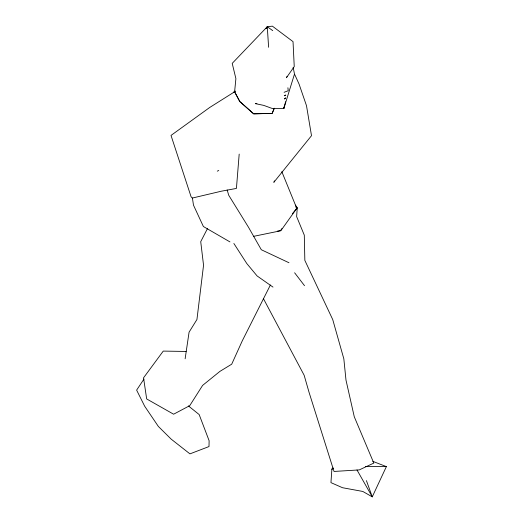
<?xml version="1.0" encoding="UTF-8"?>
<svg xmlns="http://www.w3.org/2000/svg" width="523" height="523" viewBox="0 0 523 523"><rect width="100%" height="100%" fill="white"/><g stroke="black" fill="none" stroke-linecap="round" stroke-linejoin="round"><path stroke-width="0.78" d="M295.358 205.108L297.254 207.736L296.633 216.594L304.294 235.154L304.844 260.382L332.739 319.599L343.84 358.843L345.991 380.11L354.28 416.779L373.814 463.097L359.268 469.909L334.014 471.452L309.021 392.217L304.151 375.266L263.396 298.581M239.188 154.095L236.429 188.424L221.392 191.196L192.248 198.073L191.085 196.759L171.014 135.424L209.762 107.437L234.611 91.793L235.893 78.62L232.212 63.375L267.279 26.712L272.378 26.15L293.03 41.631L294.24 66.571L286.434 77.731L287.134 76.332M284.041 106.914L283.819 108.516L272.542 108.594L263.716 105.378L255.322 103.639L256.93 103.574M185.135 358.791L189.078 332.177L196.942 319.501L203.545 265.239L200.727 241.678L207.526 228.473M285.604 101.756L283.819 108.516L294.495 74.063L293.148 67.375M266.665 28.229L267.279 26.712L272.751 30.641M372.821 461.351L386.373 466.614L372.265 496.85L362.792 491.45L342.526 487.724L330.948 482.631L331.876 469.223L332.909 468.046M274.51 180.88L273.817 182.331L311.505 135.686L306.498 105.698L299.038 84.013L294.802 74.684M270.404 284.989L242.267 340.865L231.709 364.185L219.889 371.402L202.597 385.418L189.751 405.652L173.623 414.216L146.669 398.938L143.544 377.822L163.254 351.096L186.096 351.449M143.969 379.07L136.627 390.125L144.688 406.234L158.351 426.428L171.165 439.13L189.941 453.866L208.997 446.564L209.122 440.739L199.158 414.556L188.457 405.946M281.871 228.603L280.531 230.597L277.353 231.133M265.893 28.7L267.279 26.712L268.613 47.279M281.819 171.668L296.783 208.357L280.818 230.754L253.753 236.311M292.396 213.73L297.254 207.736M333.033 468.124L331.876 469.223L333.112 468.216M284.545 95.814L285.833 95.068L284.277 95.657M235.173 90.989L233.336 92.538L235.402 91.348M217.287 171.152L218.771 170.491M284.094 92.309L288.219 90.721L287.911 87.746M365.446 466.483L386.373 466.614M288.971 262.742L261.31 249.733L248.49 227.237L228.747 195.295L227.159 189.973M229.963 241.914L203.382 226.518L193.477 205.14L192.412 197.982M272.993 287.101L257.094 275.935L246.817 263.559L233.866 243.47M294.612 272.771L304.523 285.702M295.874 207.003L296.783 208.357M356.987 469.955L372.265 496.85L366.427 480.63M274.281 108.268L272.202 113.367L253.655 113.844L239.743 101.501L234.611 91.793L239.841 101.56L253.668 113.837L272.202 113.367L274.261 108.254M285.584 97.997L284.564 98.899L285.584 97.997"/></g></svg>
